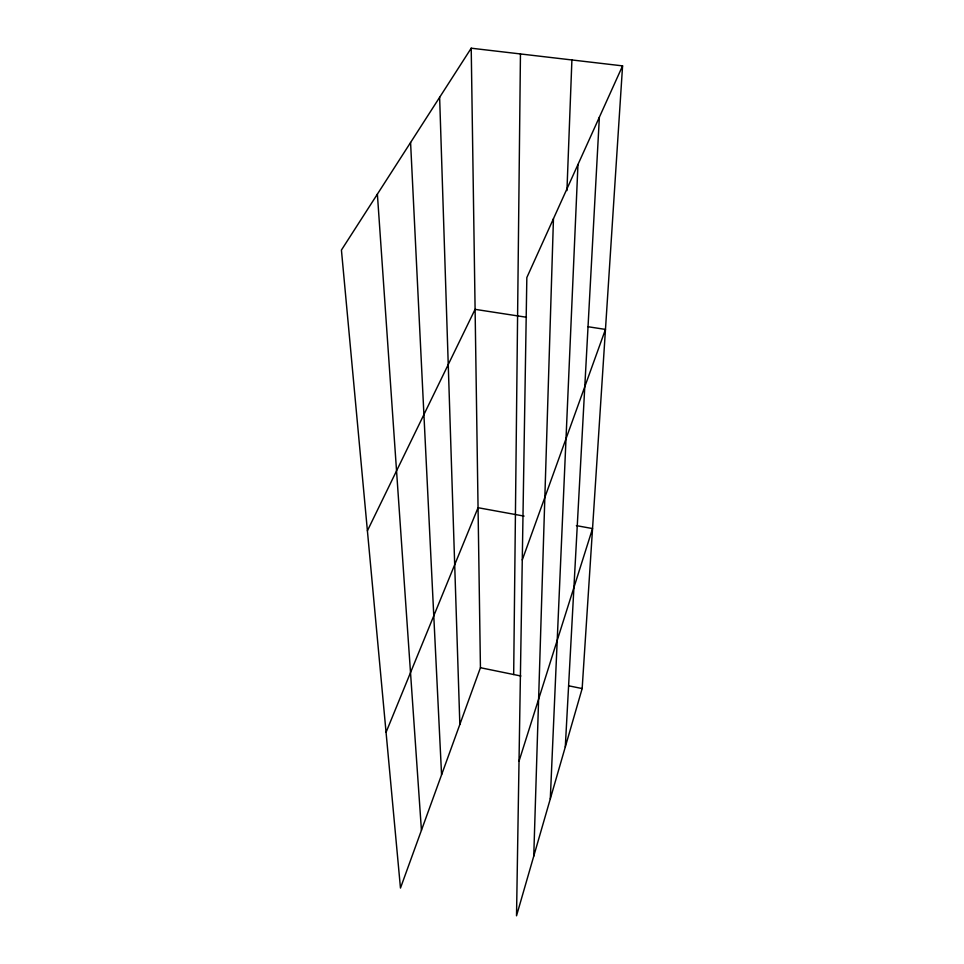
<?xml version="1.0" encoding="UTF-8"?>
<svg xmlns="http://www.w3.org/2000/svg" width="964" height="964" viewBox="0 0 964 964"><rect width="100%" height="100%" fill="white"/><g stroke="black" fill="none" stroke-linecap="round" stroke-linejoin="round"><path stroke-width="1.45" d="M513.679 674.535L520.452 53.948M533.755 856.128L553.457 218.695M566.94 190.583L571.905 59.961M550.299 798.867L577.966 164.495M565.29 746.98L599.367 117.198M622.575 65.877L526.838 277.56L516.523 915.8L582.16 688.561L622.575 65.877L471.215 48.2L341.425 250.062L400.47 888.061L480.434 667.715L471.215 48.2M519.018 761.186L592.547 528.573L576.388 525.633M522.271 559.964L605.464 329.411L588.052 326.736M386.058 732.327L478.048 507.715L524.079 516.102M367.404 530.778L475.095 309.348L526.452 317.252M480.434 667.715L520.885 676.005M568.893 685.85L582.16 688.561M377.382 194.138L421.437 830.293M410.58 142.503L441.572 774.803M439.632 97.328L459.84 724.458"/></g></svg>
